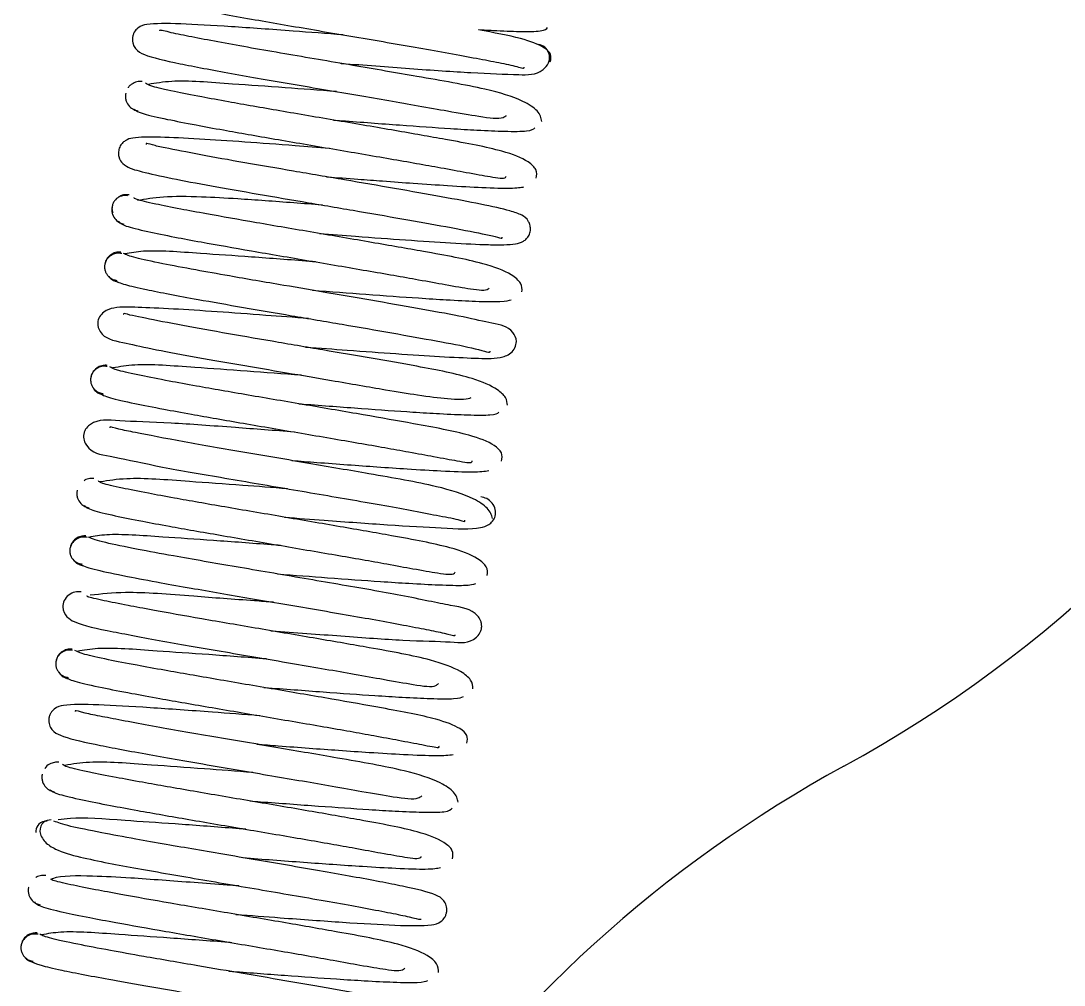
# Model space of a CAD drawing. Header units: millimetres. Extents: x 6622 to 532820, y 3370 to 359312.
# Drawn here: x 462663.34 to 462703.48, y 313428.21 to 313465.32 of the extents above; entities that cross this region are included whole.
import ezdxf

# ---------------------------------------------------------------- set-up
doc = ezdxf.new("R2010")
doc.units = ezdxf.units.MM

# ---------------------------------------------------------------- blocks, each defined once
blk = doc.blocks.new('A$C6F3A12F4')
at = {"color": 2, "linetype": 'Continuous', "lineweight": 25}
for centre, start, end in [((1144.7, 1371), 28.6854, 90), ((1232.427, 1419), 208.6854, 235.7792)]:
    blk.add_arc(centre, 50, start, end, dxfattribs=at)
for points, knots in [([(1161.456, 1383.707), (1161.358, 1383.731), (1161.172, 1383.778), (1160.846, 1383.421), (1160.539, 1382.624), (1160.333, 1381.527), (1160.223, 1380.942)], [0, 0, 0, 0, 0.189702, 0.362444, 0.65947, 1, 1, 1, 1]), ([(1161.513, 1375.638), (1161.514, 1375.651), (1161.58, 1376.537), (1161.72, 1378.375), (1161.896, 1380.89), (1161.941, 1382.262), (1161.975, 1383.251), (1161.556, 1383.63), (1161.333, 1383.687), (1161.159, 1383.674), (1161.006, 1383.606), (1160.853, 1383.466), (1160.814, 1383.339), (1160.788, 1383.256)], [0, 0, 0, 0, 0.003313, 0.219376, 0.442734, 0.691376, 0.835744, 0.878193, 0.900084, 0.921812, 0.942902, 0.963016, 1, 1, 1, 1]), ([(1160.215, 1380.953), (1160.226, 1381.14), (1160.262, 1381.753), (1160.294, 1382.625), (1160.287, 1383.485), (1160.188, 1383.562), (1160.134, 1383.604)], [0, 0, 0, 0, 0.1071839, 0.3515873, 0.6483955, 1, 1, 1, 1]), ([(1163.754, 1383.388), (1163.619, 1383.358), (1163.364, 1383.299), (1162.877, 1382.566), (1162.448, 1381.083), (1162.061, 1378.819), (1161.589, 1376.086), (1161.134, 1373.406), (1160.773, 1371.345), (1160.51, 1369.97), (1160.353, 1369.163), (1160.217, 1368.685), (1160.256, 1368.672), (1160.268, 1368.668)], [0, 0, 0, 0, 0.071719, 0.136005, 0.242928, 0.387664, 0.505541, 0.627743, 0.754869, 0.821715, 0.892887, 0.967938, 1, 1, 1, 1]), ([(1165.932, 1383.162), (1165.824, 1383.183), (1165.618, 1383.224), (1165.224, 1382.816), (1164.826, 1381.768), (1164.495, 1379.969), (1164.103, 1377.753), (1163.724, 1375.524), (1163.343, 1373.292), (1163.035, 1371.527), (1162.787, 1370.178), (1162.581, 1369.129), (1162.385, 1368.265), (1162.314, 1368.178), (1162.276, 1368.132)], [0, 0, 0, 0, 0.0566436, 0.1082629, 0.1965859, 0.3235664, 0.4157455, 0.5103899, 0.6049505, 0.6968743, 0.7527273, 0.8228353, 0.9069509, 1, 1, 1, 1]), ([(1163.697, 1375.369), (1163.705, 1375.473), (1163.769, 1376.33), (1163.891, 1377.936), (1164.012, 1379.67), (1164.092, 1381.004), (1164.136, 1382.063), (1164.135, 1382.964), (1164.046, 1383.063), (1163.997, 1383.117)], [0, 0, 0, 0, 0.025321, 0.208045, 0.386086, 0.49494, 0.632906, 0.800861, 1, 1, 1, 1]), ([(1168.064, 1374.828), (1168.099, 1375.293), (1168.186, 1376.438), (1168.315, 1378.201), (1168.433, 1379.968), (1168.494, 1381.178), (1168.5, 1381.946), (1168.473, 1382.359), (1168.408, 1382.618), (1168.279, 1382.791), (1168.164, 1382.878), (1168.047, 1382.924), (1167.916, 1382.952), (1167.738, 1382.938), (1167.482, 1382.821), (1167.33, 1382.576), (1167.166, 1382.104), (1166.945, 1381.11), (1166.658, 1379.587), (1166.337, 1377.769), (1166, 1375.802), (1165.661, 1373.81), (1165.331, 1371.897), (1165.023, 1370.171), (1164.792, 1369.017), (1164.662, 1368.386), (1164.574, 1368.149), (1164.621, 1368.158), (1164.632, 1368.16)], [0, 0, 0, 0, 0.040878, 0.100572, 0.161858, 0.227183, 0.262169, 0.298039, 0.326947, 0.338155, 0.347336, 0.351259, 0.354801, 0.361858, 0.37017, 0.39911, 0.4402, 0.506051, 0.568706, 0.629388, 0.688419, 0.746866, 0.805268, 0.865449, 0.929248, 0.961692, 0.990803, 1, 1, 1, 1]), ([(1158.948, 1368.273), (1159.008, 1368.401), (1159.117, 1368.636), (1159.367, 1369.813), (1159.608, 1371.082), (1159.886, 1372.637), (1160.232, 1374.645), (1160.662, 1377.176), (1161.084, 1379.635), (1161.418, 1381.379), (1161.593, 1382.306), (1161.729, 1382.707), (1161.676, 1382.707), (1161.667, 1382.707)], [0, 0, 0, 0, 0.121813, 0.223619, 0.305659, 0.368265, 0.480557, 0.596657, 0.716847, 0.843404, 0.912492, 0.985034, 1, 1, 1, 1]), ([(1165.88, 1375.099), (1165.911, 1375.505), (1165.966, 1376.236), (1166.05, 1377.359), (1166.136, 1378.544), (1166.226, 1379.878), (1166.299, 1381.199), (1166.335, 1382.331), (1166.289, 1382.569), (1166.264, 1382.696)], [0, 0, 0, 0, 0.105815, 0.190744, 0.3011, 0.437049, 0.598705, 0.786265, 1, 1, 1, 1]), ([(1170.312, 1382.618), (1170.201, 1382.623), (1169.988, 1382.633), (1169.568, 1382.157), (1169.147, 1381.008), (1168.806, 1379.121), (1168.407, 1376.847), (1168.025, 1374.602), (1167.647, 1372.387), (1167.344, 1370.667), (1167.105, 1369.38), (1166.91, 1368.415), (1166.743, 1367.703), (1166.697, 1367.696), (1166.676, 1367.693)], [0, 0, 0, 0, 0.0578701, 0.1106559, 0.2009019, 0.3304043, 0.4243293, 0.5207553, 0.6171076, 0.710775, 0.7676276, 0.8389082, 0.9242028, 1, 1, 1, 1]), ([(1172.431, 1374.294), (1172.472, 1374.833), (1172.563, 1376.036), (1172.693, 1377.827), (1172.809, 1379.545), (1172.862, 1380.874), (1172.898, 1381.603), (1172.745, 1382.136), (1172.473, 1382.366), (1172.138, 1382.436), (1171.62, 1382.148), (1171.563, 1381.59), (1171.279, 1380.438), (1170.998, 1378.891), (1170.679, 1377.093), (1170.363, 1375.244), (1170.032, 1373.293), (1169.728, 1371.529), (1169.447, 1369.957), (1169.205, 1368.678), (1168.975, 1367.602), (1168.881, 1367.394), (1168.831, 1367.284)], [0, 0, 0, 0, 0.045725, 0.102034, 0.160452, 0.222105, 0.281295, 0.308577, 0.322045, 0.335075, 0.35883, 0.430658, 0.491683, 0.552591, 0.610089, 0.663873, 0.713771, 0.776815, 0.820628, 0.872499, 0.932331, 1, 1, 1, 1]), ([(1170.247, 1374.562), (1170.3, 1375.256), (1170.409, 1376.692), (1170.533, 1378.428), (1170.622, 1379.829), (1170.678, 1380.957), (1170.698, 1381.945), (1170.641, 1382.115), (1170.61, 1382.207)], [0, 0, 0, 0, 0.1749351, 0.3618005, 0.4758176, 0.6199192, 0.794456, 1, 1, 1, 1]), ([(1160.419, 1375.745), (1160.369, 1375.096), (1160.253, 1373.567), (1160.093, 1371.321), (1159.977, 1369.321), (1159.977, 1368.342), (1160.068, 1367.924), (1160.267, 1367.725), (1160.413, 1367.654), (1160.546, 1367.625), (1160.671, 1367.628), (1160.825, 1367.665), (1161.051, 1367.812), (1161.253, 1368.225), (1161.505, 1369.279), (1161.887, 1371.326), (1162.31, 1373.759), (1162.741, 1376.294), (1163.09, 1378.334), (1163.374, 1379.909), (1163.576, 1381.099), (1163.68, 1381.813), (1163.546, 1381.987), (1163.517, 1382.025)], [0, 0, 0, 0, 0.05821, 0.136995, 0.219352, 0.307503, 0.341062, 0.352706, 0.357598, 0.362081, 0.366839, 0.372268, 0.385463, 0.422361, 0.512658, 0.594865, 0.673327, 0.749228, 0.822505, 0.863177, 0.916405, 0.981461, 1, 1, 1, 1]), ([(1163.281, 1367.694), (1163.333, 1367.77), (1163.429, 1367.909), (1163.649, 1368.861), (1163.865, 1369.959), (1164.117, 1371.331), (1164.426, 1373.1), (1164.808, 1375.34), (1165.126, 1377.207), (1165.364, 1378.571), (1165.544, 1379.579), (1165.734, 1380.592), (1165.891, 1381.493), (1165.974, 1381.976), (1165.875, 1382.003), (1165.858, 1382.007)], [0, 0, 0, 0, 0.110937, 0.205079, 0.282761, 0.344224, 0.444906, 0.548257, 0.651525, 0.702055, 0.75222, 0.813488, 0.890387, 0.981861, 1, 1, 1, 1]), ([(1164.786, 1375.209), (1164.752, 1374.768), (1164.667, 1373.647), (1164.538, 1371.896), (1164.418, 1370.103), (1164.342, 1368.575), (1164.347, 1367.784), (1164.439, 1367.416), (1164.577, 1367.241), (1164.709, 1367.142), (1164.926, 1367.081), (1165.208, 1367.116), (1165.52, 1367.38), (1165.645, 1367.831), (1165.904, 1368.911), (1166.18, 1370.395), (1166.499, 1372.191), (1166.834, 1374.146), (1167.172, 1376.135), (1167.502, 1378.05), (1167.811, 1379.785), (1168.043, 1380.952), (1168.177, 1381.61), (1168.268, 1381.861), (1168.218, 1381.858), (1168.205, 1381.857)], [0, 0, 0, 0, 0.03879, 0.098735, 0.160429, 0.227376, 0.300723, 0.329187, 0.339779, 0.348318, 0.355386, 0.362857, 0.382301, 0.441302, 0.505006, 0.567031, 0.627513, 0.686476, 0.744907, 0.803287, 0.863312, 0.926705, 0.959078, 0.989024, 1, 1, 1, 1]), ([(1174.673, 1382.062), (1174.576, 1382.053), (1174.387, 1382.037), (1173.998, 1381.623), (1173.555, 1380.592), (1173.222, 1378.866), (1172.871, 1376.866), (1172.543, 1374.95), (1172.207, 1372.975), (1171.872, 1371.039), (1171.555, 1369.26), (1171.315, 1368.09), (1171.206, 1367.514), (1171.117, 1367.276), (1171.165, 1367.293), (1171.172, 1367.295)], [0, 0, 0, 0, 0.053545, 0.103164, 0.18996, 0.32123, 0.411449, 0.498762, 0.588428, 0.680745, 0.775905, 0.879306, 0.935161, 0.990738, 1, 1, 1, 1]), ([(1176.821, 1381.827), (1176.716, 1381.851), (1176.514, 1381.896), (1176.141, 1381.509), (1175.761, 1380.501), (1175.432, 1378.735), (1175.043, 1376.537), (1174.664, 1374.315), (1174.283, 1372.077), (1173.972, 1370.297), (1173.723, 1368.929), (1173.512, 1367.853), (1173.308, 1366.941), (1173.23, 1366.826), (1173.188, 1366.764)], [0, 0, 0, 0, 0.056223, 0.107532, 0.195503, 0.322, 0.413702, 0.507851, 0.601913, 0.693359, 0.74894, 0.818738, 0.902534, 1, 1, 1, 1]), ([(1174.615, 1374.029), (1174.62, 1374.089), (1174.68, 1374.899), (1174.799, 1376.468), (1174.922, 1378.218), (1175.005, 1379.568), (1175.053, 1380.643), (1175.058, 1381.56), (1174.982, 1381.674), (1174.941, 1381.735)], [0, 0, 0, 0, 0.014789, 0.199988, 0.380435, 0.490659, 0.630165, 0.799637, 1, 1, 1, 1]), ([(1167.587, 1367.094), (1167.645, 1367.14), (1167.75, 1367.223), (1167.968, 1368.105), (1168.181, 1369.15), (1168.427, 1370.472), (1168.73, 1372.195), (1169.11, 1374.418), (1169.43, 1376.299), (1169.671, 1377.691), (1169.855, 1378.731), (1170.051, 1379.786), (1170.211, 1380.752), (1170.279, 1381.264), (1170.169, 1381.35), (1170.154, 1381.362)], [0, 0, 0, 0, 0.11238, 0.207284, 0.28535, 0.34697, 0.447826, 0.55134, 0.654752, 0.705367, 0.7556, 0.81697, 0.893953, 0.985463, 1, 1, 1, 1]), ([(1169.876, 1366.947), (1169.923, 1367.046), (1170.01, 1367.232), (1170.247, 1368.271), (1170.547, 1369.844), (1170.9, 1371.852), (1171.228, 1373.765), (1171.564, 1375.739), (1171.894, 1377.665), (1172.218, 1379.436), (1172.462, 1380.782), (1172.671, 1381.411), (1172.605, 1381.401), (1172.597, 1381.4)], [0, 0, 0, 0, 0.096827, 0.181374, 0.313484, 0.405107, 0.493634, 0.584512, 0.677919, 0.773972, 0.87638, 0.985027, 1, 1, 1, 1]), ([(1179.027, 1381.489), (1178.898, 1381.447), (1178.652, 1381.368), (1178.176, 1380.657), (1177.733, 1379.202), (1177.357, 1377.001), (1176.908, 1374.41), (1176.481, 1371.894), (1176.069, 1369.512), (1175.75, 1367.88), (1175.595, 1367.076), (1175.473, 1366.738), (1175.531, 1366.76), (1175.541, 1366.764)], [0, 0, 0, 0, 0.06851, 0.130541, 0.234933, 0.379012, 0.490699, 0.606207, 0.726035, 0.851175, 0.917318, 0.984708, 1, 1, 1, 1]), ([(1176.799, 1373.762), (1176.823, 1374.084), (1176.908, 1375.21), (1177.023, 1376.75), (1177.131, 1378.341), (1177.208, 1379.651), (1177.255, 1380.889), (1177.212, 1381.18), (1177.188, 1381.338)], [0, 0, 0, 0, 0.085424, 0.298827, 0.418561, 0.575022, 0.76871, 1, 1, 1, 1]), ([(1181.222, 1381.284), (1181.112, 1381.295), (1180.902, 1381.316), (1180.494, 1380.865), (1180.083, 1379.753), (1179.744, 1377.893), (1179.347, 1375.637), (1178.966, 1373.396), (1178.587, 1371.174), (1178.282, 1369.438), (1178.04, 1368.128), (1177.841, 1367.132), (1177.663, 1366.368), (1177.608, 1366.336), (1177.581, 1366.32)], [0, 0, 0, 0, 0.0573852, 0.1098183, 0.1995916, 0.3283371, 0.4215639, 0.5172732, 0.6129092, 0.7058816, 0.7623458, 0.8331922, 0.9180661, 1, 1, 1, 1]), ([(1178.982, 1373.488), (1179.02, 1373.998), (1179.125, 1375.386), (1179.287, 1377.563), (1179.405, 1379.748), (1179.459, 1380.752), (1179.298, 1381.345), (1179.032, 1381.599), (1178.684, 1381.616), (1178.429, 1381.494), (1178.252, 1381.274), (1178.211, 1381.109), (1178.191, 1381.03)], [0, 0, 0, 0, 0.112613, 0.306787, 0.512077, 0.745349, 0.80826, 0.87414, 0.907966, 0.940869, 0.971669, 1, 1, 1, 1]), ([(1183.349, 1372.952), (1183.35, 1372.966), (1183.417, 1373.867), (1183.558, 1375.753), (1183.74, 1378.183), (1183.76, 1379.992), (1183.866, 1380.607), (1183.489, 1380.982), (1183.332, 1381.051), (1183.189, 1381.075), (1183.057, 1381.063), (1182.899, 1381.012), (1182.5, 1380.696), (1182.431, 1380.033), (1182.005, 1378.121), (1181.577, 1375.626), (1181.115, 1372.924), (1180.742, 1370.739), (1180.444, 1369.053), (1180.191, 1367.685), (1179.925, 1366.378), (1179.814, 1366.097), (1179.754, 1365.944)], [0, 0, 0, 0, 0.001153, 0.078194, 0.157834, 0.242169, 0.321992, 0.334402, 0.339512, 0.344061, 0.348783, 0.354123, 0.367223, 0.451993, 0.537578, 0.617264, 0.694041, 0.767993, 0.806789, 0.858016, 0.922501, 1, 1, 1, 1]), ([(1171.336, 1374.403), (1171.294, 1373.851), (1171.202, 1372.633), (1171.071, 1370.83), (1170.956, 1369.112), (1170.905, 1367.797), (1170.871, 1367.097), (1171.013, 1366.579), (1171.266, 1366.349), (1171.564, 1366.258), (1172.098, 1366.464), (1172.221, 1367.133), (1172.494, 1368.301), (1172.78, 1369.86), (1173.097, 1371.659), (1173.413, 1373.507), (1173.745, 1375.46), (1174.049, 1377.212), (1174.297, 1378.717), (1174.44, 1379.844), (1174.457, 1380.502), (1174.387, 1380.651), (1174.379, 1380.668)], [0, 0, 0, 0, 0.049902, 0.110016, 0.172539, 0.238737, 0.300671, 0.327894, 0.341369, 0.354972, 0.38143, 0.460948, 0.525855, 0.590353, 0.651452, 0.708676, 0.761776, 0.829165, 0.875781, 0.930366, 0.99226, 1, 1, 1, 1]), ([(1174.212, 1366.369), (1174.265, 1366.457), (1174.362, 1366.619), (1174.583, 1367.599), (1174.802, 1368.716), (1175.056, 1370.106), (1175.367, 1371.89), (1175.749, 1374.134), (1176.066, 1375.995), (1176.303, 1377.348), (1176.481, 1378.344), (1176.669, 1379.341), (1176.826, 1380.22), (1176.916, 1380.7), (1176.825, 1380.703), (1176.807, 1380.703)], [0, 0, 0, 0, 0.110355, 0.204105, 0.281521, 0.342809, 0.443244, 0.546343, 0.649362, 0.69977, 0.749811, 0.810861, 0.887415, 0.978425, 1, 1, 1, 1]), ([(1181.165, 1373.218), (1181.214, 1373.867), (1181.32, 1375.258), (1181.443, 1376.965), (1181.534, 1378.384), (1181.593, 1379.533), (1181.618, 1380.55), (1181.565, 1380.744), (1181.537, 1380.848)], [0, 0, 0, 0, 0.165452, 0.354682, 0.470102, 0.615905, 0.792372, 1, 1, 1, 1]), ([(1185.591, 1380.733), (1185.478, 1380.726), (1185.261, 1380.713), (1184.833, 1380.192), (1184.403, 1378.987), (1184.055, 1377.043), (1183.652, 1374.734), (1183.269, 1372.48), (1182.893, 1370.281), (1182.593, 1368.59), (1182.359, 1367.347), (1182.175, 1366.442), (1182.03, 1365.832), (1182.009, 1365.872), (1182.001, 1365.889)], [0, 0, 0, 0, 0.058767, 0.112535, 0.204534, 0.336307, 0.431657, 0.529533, 0.627324, 0.722395, 0.780077, 0.852295, 0.938509, 1, 1, 1, 1]), ([(1187.675, 1380.493), (1187.575, 1380.515), (1187.384, 1380.557), (1187.048, 1380.19), (1186.696, 1379.234), (1186.371, 1377.507), (1185.984, 1375.33), (1185.606, 1373.116), (1185.224, 1370.873), (1184.912, 1369.079), (1184.66, 1367.689), (1184.446, 1366.587), (1184.236, 1365.636), (1184.153, 1365.492), (1184.109, 1365.414)], [0, 0, 0, 0, 0.055984, 0.107122, 0.195049, 0.321664, 0.41337, 0.507512, 0.601567, 0.693012, 0.748609, 0.818451, 0.902349, 1, 1, 1, 1]), ([(1175.704, 1373.871), (1175.646, 1373.098), (1175.517, 1371.384), (1175.336, 1368.961), (1175.284, 1366.969), (1175.189, 1366.295), (1175.501, 1365.889), (1175.642, 1365.801), (1175.768, 1365.758), (1175.913, 1365.747), (1176.081, 1365.776), (1176.534, 1366.045), (1176.581, 1366.659), (1176.992, 1368.382), (1177.402, 1370.775), (1177.868, 1373.482), (1178.328, 1376.183), (1178.682, 1378.204), (1178.942, 1379.501), (1179.058, 1380.181), (1179.175, 1380.431), (1179.108, 1380.423), (1179.095, 1380.421)], [0, 0, 0, 0, 0.068704, 0.152341, 0.242736, 0.333052, 0.346942, 0.35258, 0.35755, 0.362334, 0.367694, 0.380636, 0.463069, 0.550885, 0.634463, 0.715321, 0.795487, 0.877959, 0.922663, 0.969609, 0.994249, 1, 1, 1, 1]), ([(1185.533, 1372.688), (1185.534, 1372.7), (1185.59, 1373.461), (1185.707, 1374.989), (1185.832, 1376.755), (1185.917, 1378.124), (1185.968, 1379.217), (1185.98, 1380.159), (1185.913, 1380.292), (1185.876, 1380.364)], [0, 0, 0, 0, 0.003031, 0.190808, 0.373763, 0.485443, 0.62665, 0.797927, 1, 1, 1, 1]), ([(1189.948, 1380.168), (1189.821, 1380.135), (1189.577, 1380.073), (1189.109, 1379.39), (1188.672, 1377.968), (1188.297, 1375.793), (1187.851, 1373.214), (1187.423, 1370.695), (1187.008, 1368.289), (1186.684, 1366.617), (1186.522, 1365.771), (1186.396, 1365.409), (1186.453, 1365.427), (1186.464, 1365.431)], [0, 0, 0, 0, 0.068027, 0.129753, 0.233738, 0.377077, 0.488026, 0.60277, 0.721789, 0.846638, 0.913673, 0.982706, 1, 1, 1, 1]), ([(1178.534, 1365.783), (1178.588, 1365.839), (1178.687, 1365.941), (1178.904, 1366.845), (1179.118, 1367.908), (1179.365, 1369.247), (1179.671, 1370.987), (1180.051, 1373.217), (1180.371, 1375.093), (1180.611, 1376.476), (1180.793, 1377.504), (1180.987, 1378.542), (1181.144, 1379.481), (1181.213, 1379.972), (1181.106, 1380.042), (1181.092, 1380.052)], [0, 0, 0, 0, 0.111988, 0.206792, 0.284913, 0.346655, 0.447783, 0.551585, 0.655288, 0.706041, 0.75641, 0.817885, 0.894909, 0.986373, 1, 1, 1, 1]), ([(1180.805, 1365.623), (1180.866, 1365.779), (1180.98, 1366.065), (1181.235, 1367.293), (1181.479, 1368.594), (1181.76, 1370.172), (1182.106, 1372.188), (1182.533, 1374.698), (1182.948, 1377.107), (1183.269, 1378.785), (1183.442, 1379.662), (1183.564, 1380.05), (1183.52, 1380.046), (1183.508, 1380.046)], [0, 0, 0, 0, 0.121198, 0.222728, 0.304774, 0.36755, 0.479473, 0.595177, 0.71498, 0.840092, 0.90676, 0.975568, 1, 1, 1, 1]), ([(1187.717, 1372.421), (1187.737, 1372.695), (1187.819, 1373.771), (1187.931, 1375.273), (1188.041, 1376.881), (1188.121, 1378.213), (1188.172, 1379.484), (1188.134, 1379.803), (1188.113, 1379.977)], [0, 0, 0, 0, 0.073656, 0.289918, 0.411251, 0.569753, 0.765898, 1, 1, 1, 1]), ([(1192.125, 1379.95), (1192.017, 1379.966), (1191.81, 1379.997), (1191.418, 1379.571), (1191.019, 1378.499), (1190.684, 1376.673), (1190.289, 1374.436), (1189.909, 1372.202), (1189.529, 1369.972), (1189.222, 1368.219), (1188.976, 1366.886), (1188.773, 1365.858), (1188.585, 1365.038), (1188.521, 1364.976), (1188.488, 1364.944)], [0, 0, 0, 0, 0.056897, 0.108958, 0.198228, 0.326212, 0.418757, 0.513763, 0.608696, 0.700986, 0.757063, 0.827466, 0.911894, 1, 1, 1, 1]), ([(1189.9, 1372.151), (1189.911, 1372.289), (1189.977, 1373.179), (1190.101, 1374.812), (1190.22, 1376.533), (1190.299, 1377.855), (1190.34, 1378.9), (1190.334, 1379.788), (1190.233, 1379.881), (1190.178, 1379.931)], [0, 0, 0, 0, 0.032996, 0.214199, 0.390736, 0.498634, 0.635418, 0.802066, 1, 1, 1, 1]), ([(1194.267, 1371.61), (1194.31, 1372.183), (1194.42, 1373.633), (1194.579, 1375.837), (1194.703, 1377.909), (1194.712, 1378.982), (1194.616, 1379.427), (1194.428, 1379.624), (1194.287, 1379.696), (1194.165, 1379.728), (1194.03, 1379.731), (1193.873, 1379.697), (1193.634, 1379.552), (1193.444, 1379.162), (1193.205, 1378.201), (1192.833, 1376.224), (1192.413, 1373.817), (1191.982, 1371.279), (1191.629, 1369.225), (1191.345, 1367.617), (1191.101, 1366.301), (1190.846, 1365.057), (1190.737, 1364.767), (1190.678, 1364.609)], [0, 0, 0, 0, 0.048827, 0.123383, 0.201511, 0.287138, 0.32177, 0.334094, 0.339181, 0.343668, 0.347965, 0.352701, 0.364008, 0.396293, 0.480099, 0.558278, 0.633097, 0.705344, 0.775072, 0.813558, 0.8639, 0.92611, 1, 1, 1, 1]), ([(1181.848, 1365.66), (1181.848, 1365.58), (1181.849, 1365.412), (1181.967, 1365.159), (1182.185, 1364.981), (1182.526, 1364.914), (1182.847, 1365.099), (1183.148, 1365.644), (1183.341, 1366.649), (1183.759, 1368.828), (1184.185, 1371.309), (1184.619, 1373.859), (1184.966, 1375.884), (1185.246, 1377.427), (1185.442, 1378.57), (1185.544, 1379.232), (1185.413, 1379.372), (1185.386, 1379.401)], [0, 0, 0, 0, 0.0163, 0.034171, 0.053346, 0.073102, 0.111747, 0.149085, 0.289001, 0.410898, 0.525855, 0.63702, 0.744329, 0.803593, 0.881026, 0.975546, 1, 1, 1, 1]), ([(1185.143, 1365.044), (1185.196, 1365.146), (1185.295, 1365.334), (1185.519, 1366.344), (1185.74, 1367.483), (1185.996, 1368.892), (1186.309, 1370.69), (1186.691, 1372.939), (1187.008, 1374.793), (1187.243, 1376.134), (1187.42, 1377.116), (1187.606, 1378.098), (1187.77, 1378.965), (1187.875, 1379.469), (1187.81, 1379.433), (1187.792, 1379.424)], [0, 0, 0, 0, 0.108864, 0.201432, 0.277917, 0.338498, 0.437803, 0.539745, 0.641609, 0.691453, 0.740928, 0.801223, 0.876795, 0.966696, 1, 1, 1, 1]), ([(1192.083, 1371.88), (1192.113, 1372.267), (1192.203, 1373.465), (1192.321, 1375.057), (1192.427, 1376.628), (1192.499, 1377.909), (1192.54, 1379.104), (1192.49, 1379.353), (1192.463, 1379.489)], [0, 0, 0, 0, 0.100309, 0.310544, 0.427852, 0.581484, 0.77203, 1, 1, 1, 1]), ([(1196.505, 1379.403), (1196.393, 1379.404), (1196.179, 1379.405), (1195.762, 1378.911), (1195.341, 1377.743), (1194.996, 1375.829), (1194.594, 1373.538), (1194.212, 1371.289), (1193.835, 1369.08), (1193.533, 1367.369), (1193.296, 1366.1), (1193.105, 1365.156), (1192.947, 1364.487), (1192.911, 1364.502), (1192.894, 1364.508)], [0, 0, 0, 0, 0.0581437, 0.1114274, 0.2027208, 0.3333869, 0.4277841, 0.5246794, 0.6214944, 0.7156232, 0.772773, 0.8444175, 0.9301054, 1, 1, 1, 1]), ([(1198.634, 1371.077), (1198.677, 1371.646), (1198.771, 1372.879), (1198.902, 1374.689), (1199.016, 1376.395), (1199.065, 1377.704), (1199.104, 1378.414), (1198.931, 1378.953), (1198.632, 1379.169), (1198.29, 1379.207), (1197.81, 1378.88), (1197.758, 1378.346), (1197.471, 1377.16), (1197.188, 1375.599), (1196.868, 1373.79), (1196.551, 1371.936), (1196.219, 1369.986), (1195.916, 1368.228), (1195.638, 1366.669), (1195.397, 1365.407), (1195.17, 1364.354), (1195.079, 1364.167), (1195.031, 1364.067)], [0, 0, 0, 0, 0.048122, 0.104278, 0.16257, 0.22414, 0.282986, 0.310053, 0.323521, 0.33659, 0.360415, 0.432249, 0.493046, 0.553724, 0.611053, 0.664707, 0.714478, 0.777369, 0.821085, 0.872827, 0.93251, 1, 1, 1, 1]), ([(1196.451, 1371.345), (1196.505, 1372.067), (1196.616, 1373.53), (1196.741, 1375.283), (1196.828, 1376.672), (1196.883, 1377.787), (1196.9, 1378.757), (1196.84, 1378.914), (1196.808, 1378.999)], [0, 0, 0, 0, 0.180723, 0.366287, 0.479498, 0.622542, 0.795849, 1, 1, 1, 1]), ([(1186.622, 1372.53), (1186.575, 1371.917), (1186.462, 1370.424), (1186.302, 1368.193), (1186.182, 1366.153), (1186.179, 1365.138), (1186.27, 1364.71), (1186.467, 1364.511), (1186.612, 1364.44), (1186.744, 1364.409), (1186.87, 1364.411), (1187.024, 1364.446), (1187.252, 1364.591), (1187.452, 1364.994), (1187.698, 1366.014), (1188.075, 1368.022), (1188.496, 1370.44), (1188.927, 1372.974), (1189.276, 1375.021), (1189.561, 1376.606), (1189.765, 1377.809), (1189.865, 1378.531), (1189.731, 1378.724), (1189.702, 1378.767)], [0, 0, 0, 0, 0.055213, 0.134326, 0.21725, 0.307156, 0.34181, 0.353871, 0.3589, 0.363452, 0.368199, 0.373564, 0.386493, 0.422569, 0.511803, 0.594174, 0.673018, 0.749252, 0.822844, 0.863631, 0.916827, 0.98165, 1, 1, 1, 1]), ([(1189.474, 1364.465), (1189.526, 1364.533), (1189.623, 1364.659), (1189.84, 1365.591), (1190.056, 1366.673), (1190.306, 1368.033), (1190.614, 1369.79), (1190.995, 1372.026), (1191.314, 1373.897), (1191.553, 1375.268), (1191.733, 1376.284), (1191.924, 1377.304), (1192.078, 1378.213), (1192.15, 1378.686), (1192.046, 1378.738), (1192.033, 1378.745)], [0, 0, 0, 0, 0.111682, 0.206398, 0.284546, 0.346366, 0.447675, 0.551671, 0.65557, 0.706414, 0.756876, 0.818398, 0.895397, 0.986746, 1, 1, 1, 1]), ([(1190.623, 1364.503), (1190.639, 1364.395), (1190.671, 1364.171), (1191.073, 1364.005), (1191.499, 1364.238), (1191.84, 1364.782), (1192.055, 1365.564), (1192.355, 1366.982), (1192.702, 1368.974), (1193.161, 1371.651), (1193.618, 1374.338), (1193.972, 1376.337), (1194.219, 1377.611), (1194.368, 1378.331), (1194.465, 1378.694), (1194.456, 1378.735), (1194.454, 1378.746)], [0, 0, 0, 0, 0.038407, 0.079251, 0.120215, 0.159344, 0.232257, 0.29963, 0.421415, 0.538615, 0.656592, 0.778738, 0.842275, 0.907885, 0.975115, 1, 1, 1, 1]), ([(1193.772, 1363.861), (1193.832, 1363.901), (1193.943, 1363.975), (1194.16, 1364.842), (1194.373, 1365.876), (1194.617, 1367.184), (1194.919, 1368.897), (1195.298, 1371.114), (1195.619, 1372.998), (1195.861, 1374.395), (1196.045, 1375.441), (1196.241, 1376.502), (1196.402, 1377.479), (1196.463, 1377.991), (1196.352, 1378.094), (1196.338, 1378.107)], [0, 0, 0, 0, 0.112774, 0.20793, 0.28616, 0.347916, 0.449036, 0.552812, 0.656495, 0.707243, 0.757603, 0.818984, 0.895769, 0.986798, 1, 1, 1, 1]), ([(1196.074, 1363.721), (1196.12, 1363.813), (1196.206, 1363.987), (1196.441, 1365.006), (1196.739, 1366.562), (1197.09, 1368.557), (1197.417, 1370.467), (1197.753, 1372.441), (1198.085, 1374.375), (1198.412, 1376.166), (1198.66, 1377.544), (1198.875, 1378.194), (1198.808, 1378.183), (1198.8, 1378.181)], [0, 0, 0, 0, 0.096471, 0.180683, 0.312266, 0.403546, 0.49175, 0.582287, 0.675395, 0.771206, 0.874377, 0.985066, 1, 1, 1, 1]), ([(1162.602, 1375.479), (1162.551, 1374.813), (1162.444, 1373.406), (1162.295, 1371.2), (1162.139, 1369.344), (1162.279, 1368.525), (1162.327, 1368.243)], [0, 0, 0, 0, 0.224095, 0.474134, 0.818545, 1, 1, 1, 1]), ([(1166.969, 1374.939), (1166.941, 1374.57), (1166.857, 1373.458), (1166.736, 1371.862), (1166.648, 1370.179), (1166.625, 1368.782), (1166.743, 1368.135), (1166.799, 1367.829)], [0, 0, 0, 0, 0.13016, 0.392168, 0.57651, 0.79926, 1, 1, 1, 1]), ([(1169.152, 1374.669), (1169.147, 1374.596), (1169.085, 1373.773), (1168.963, 1372.189), (1168.818, 1369.974), (1168.68, 1368.26), (1168.809, 1367.563), (1168.85, 1367.34)], [0, 0, 0, 0, 0.024023, 0.271134, 0.51186, 0.843708, 1, 1, 1, 1]), ([(1173.52, 1374.135), (1173.466, 1373.428), (1173.355, 1371.978), (1173.205, 1369.749), (1173.054, 1367.929), (1173.191, 1367.144), (1173.237, 1366.878)], [0, 0, 0, 0, 0.236215, 0.483959, 0.825767, 1, 1, 1, 1]), ([(1177.887, 1373.599), (1177.843, 1373.019), (1177.742, 1371.696), (1177.594, 1369.534), (1177.431, 1367.597), (1177.572, 1366.714), (1177.623, 1366.393)], [0, 0, 0, 0, 0.1979425, 0.4512454, 0.8010317, 1, 1, 1, 1]), ([(1180.07, 1373.328), (1180.061, 1373.21), (1179.996, 1372.34), (1179.872, 1370.719), (1179.728, 1368.522), (1179.598, 1366.837), (1179.718, 1366.169), (1179.757, 1365.954)], [0, 0, 0, 0, 0.038231, 0.281166, 0.517834, 0.844491, 1, 1, 1, 1]), ([(1182.254, 1373.059), (1182.235, 1372.813), (1182.156, 1371.762), (1182.013, 1369.723), (1181.818, 1367.509), (1181.939, 1366.435), (1181.987, 1366.005)], [0, 0, 0, 0, 0.088559, 0.377564, 0.750665, 1, 1, 1, 1]), ([(1184.438, 1372.795), (1184.38, 1372.041), (1184.266, 1370.544), (1184.115, 1368.29), (1183.969, 1366.508), (1184.102, 1365.757), (1184.146, 1365.508)], [0, 0, 0, 0, 0.249193, 0.49408, 0.832454, 1, 1, 1, 1]), ([(1188.805, 1372.262), (1188.757, 1371.632), (1188.652, 1370.26), (1188.504, 1368.068), (1188.346, 1366.174), (1188.483, 1365.33), (1188.532, 1365.032)], [0, 0, 0, 0, 0.212735, 0.46365, 0.810693, 1, 1, 1, 1]), ([(1190.988, 1371.989), (1190.976, 1371.822), (1190.907, 1370.901), (1190.78, 1369.239), (1190.639, 1367.068), (1190.52, 1365.5), (1190.606, 1364.92), (1190.628, 1364.771)], [0, 0, 0, 0, 0.055375, 0.304892, 0.547974, 0.88364, 1, 1, 1, 1]), ([(1193.172, 1371.719), (1193.161, 1371.572), (1193.086, 1370.575), (1192.977, 1369.116), (1192.855, 1367.413), (1192.782, 1365.942), (1192.772, 1364.888), (1192.901, 1364.534), (1192.906, 1364.522)], [0, 0, 0, 0, 0.051233, 0.349204, 0.507103, 0.717512, 0.99007, 1, 1, 1, 1]), ([(1195.356, 1371.451), (1195.352, 1371.409), (1195.293, 1370.618), (1195.173, 1369.059), (1195.025, 1366.827), (1194.885, 1365.081), (1195.012, 1364.365), (1195.053, 1364.13)], [0, 0, 0, 0, 0.013951, 0.261881, 0.503429, 0.837639, 1, 1, 1, 1]), ([(1162.215, 1368.008), (1162.213, 1367.955), (1162.208, 1367.837), (1162.263, 1367.677), (1162.351, 1367.555), (1162.411, 1367.491), (1162.451, 1367.469), (1162.454, 1367.467)], [0, 0, 0, 0, 0.2709294, 0.5957519, 0.782096, 0.9835723, 1, 1, 1, 1]), ([(1162.659, 1367.378), (1162.671, 1367.374), (1162.729, 1367.357), (1162.836, 1367.36), (1163.008, 1367.396), (1163.18, 1367.506), (1163.302, 1367.676), (1163.332, 1367.788), (1163.345, 1367.84)], [0, 0, 0, 0, 0.038242, 0.177793, 0.315907, 0.575334, 0.803823, 1, 1, 1, 1]), ([(1166.57, 1367.506), (1166.569, 1367.451), (1166.566, 1367.332), (1166.597, 1367.19), (1166.648, 1367.131), (1166.653, 1367.126)], [0, 0, 0, 0, 0.4328356, 0.9461643, 1, 1, 1, 1]), ([(1166.609, 1367.452), (1166.603, 1367.401), (1166.591, 1367.29), (1166.647, 1367.1), (1166.771, 1366.954), (1166.919, 1366.874), (1167.048, 1366.844), (1167.166, 1366.842), (1167.235, 1366.864), (1167.26, 1366.872)], [0, 0, 0, 0, 0.16691, 0.360775, 0.580609, 0.697723, 0.816091, 0.932786, 1, 1, 1, 1]), ([(1167.004, 1366.86), (1167.02, 1366.854), (1167.081, 1366.834), (1167.191, 1366.835), (1167.363, 1366.867), (1167.535, 1366.972), (1167.657, 1367.137), (1167.686, 1367.246), (1167.7, 1367.296)], [0, 0, 0, 0, 0.048071, 0.185404, 0.321452, 0.577438, 0.803988, 1, 1, 1, 1]), ([(1168.832, 1367.228), (1168.826, 1367.172), (1168.812, 1367.051), (1168.867, 1366.846), (1168.989, 1366.687), (1169.135, 1366.598), (1169.264, 1366.559), (1169.397, 1366.555), (1169.524, 1366.584), (1169.634, 1366.639), (1169.746, 1366.733), (1169.837, 1366.869), (1169.858, 1366.981), (1169.867, 1367.033)], [0, 0, 0, 0, 0.10677, 0.230578, 0.370881, 0.445626, 0.521137, 0.595626, 0.667329, 0.734926, 0.797639, 0.907522, 1, 1, 1, 1]), ([(1168.783, 1367.186), (1168.781, 1367.134), (1168.777, 1367.02), (1168.833, 1366.864), (1168.92, 1366.743), (1169.015, 1366.659), (1169.118, 1366.6), (1169.191, 1366.584), (1169.221, 1366.578)], [0, 0, 0, 0, 0.2024479, 0.4446742, 0.583388, 0.7331558, 0.8921856, 1, 1, 1, 1]), ([(1169.715, 1366.713), (1169.727, 1366.719), (1169.8, 1366.765), (1169.873, 1366.898), (1169.905, 1367.014), (1169.92, 1367.068)], [0, 0, 0, 0, 0.08812, 0.578891, 1, 1, 1, 1]), ([(1173.137, 1366.66), (1173.135, 1366.607), (1173.131, 1366.49), (1173.187, 1366.332), (1173.273, 1366.209), (1173.367, 1366.123), (1173.479, 1366.058), (1173.561, 1366.039), (1173.599, 1366.031)], [0, 0, 0, 0, 0.1960602, 0.4308322, 0.5653178, 0.7104818, 0.8645302, 1, 1, 1, 1]), ([(1173.18, 1366.663), (1173.174, 1366.609), (1173.162, 1366.492), (1173.218, 1366.294), (1173.341, 1366.141), (1173.488, 1366.056), (1173.617, 1366.02), (1173.751, 1366.018), (1173.878, 1366.05), (1173.989, 1366.107), (1174.101, 1366.203), (1174.192, 1366.342), (1174.214, 1366.457), (1174.224, 1366.509)], [0, 0, 0, 0, 0.105317, 0.228245, 0.368345, 0.44326, 0.519118, 0.594052, 0.66624, 0.734297, 0.797404, 0.907705, 1, 1, 1, 1]), ([(1173.992, 1366.116), (1174.029, 1366.136), (1174.131, 1366.191), (1174.224, 1366.34), (1174.255, 1366.453), (1174.269, 1366.505)], [0, 0, 0, 0, 0.239909, 0.649494, 1, 1, 1, 1]), ([(1177.492, 1366.152), (1177.491, 1366.098), (1177.488, 1365.979), (1177.52, 1365.836), (1177.574, 1365.777), (1177.58, 1365.77)], [0, 0, 0, 0, 0.424728, 0.930084, 1, 1, 1, 1]), ([(1177.942, 1365.508), (1177.952, 1365.504), (1178.008, 1365.487), (1178.113, 1365.489), (1178.285, 1365.522), (1178.457, 1365.629), (1178.578, 1365.796), (1178.608, 1365.906), (1178.621, 1365.957)], [0, 0, 0, 0, 0.0334565, 0.1745889, 0.3138989, 0.5745259, 0.8033882, 1, 1, 1, 1]), ([(1179.704, 1365.844), (1179.703, 1365.793), (1179.699, 1365.68), (1179.769, 1365.486), (1179.904, 1365.341), (1180.038, 1365.265), (1180.107, 1365.25), (1180.133, 1365.245)], [0, 0, 0, 0, 0.207744, 0.454731, 0.745822, 0.906529, 1, 1, 1, 1]), ([(1179.758, 1365.901), (1179.751, 1365.844), (1179.737, 1365.722), (1179.791, 1365.514), (1179.913, 1365.353), (1180.059, 1365.262), (1180.187, 1365.222), (1180.32, 1365.217), (1180.484, 1365.253), (1180.646, 1365.359), (1180.758, 1365.529), (1180.778, 1365.64), (1180.788, 1365.691)], [0, 0, 0, 0, 0.106698, 0.229759, 0.368935, 0.44313, 0.51822, 0.592402, 0.664023, 0.794122, 0.905348, 1, 1, 1, 1]), ([(1180.65, 1365.387), (1180.658, 1365.392), (1180.728, 1365.437), (1180.798, 1365.57), (1180.831, 1365.687), (1180.846, 1365.741)], [0, 0, 0, 0, 0.064981, 0.567885, 1, 1, 1, 1]), ([(1184.06, 1365.314), (1184.058, 1365.261), (1184.054, 1365.146), (1184.11, 1364.988), (1184.196, 1364.866), (1184.291, 1364.781), (1184.401, 1364.717), (1184.482, 1364.7), (1184.519, 1364.692)], [0, 0, 0, 0, 0.197941, 0.434468, 0.569681, 0.715428, 0.869786, 1, 1, 1, 1]), ([(1184.105, 1365.331), (1184.099, 1365.277), (1184.086, 1365.158), (1184.143, 1364.958), (1184.266, 1364.803), (1184.412, 1364.716), (1184.541, 1364.679), (1184.675, 1364.676), (1184.802, 1364.707), (1184.912, 1364.763), (1185.024, 1364.858), (1185.115, 1364.996), (1185.137, 1365.11), (1185.147, 1365.162)], [0, 0, 0, 0, 0.104251, 0.226007, 0.365148, 0.439778, 0.515544, 0.590547, 0.662974, 0.731402, 0.794964, 0.906401, 1, 1, 1, 1]), ([(1184.946, 1364.798), (1184.973, 1364.813), (1185.063, 1364.864), (1185.148, 1365.006), (1185.179, 1365.12), (1185.194, 1365.173)], [0, 0, 0, 0, 0.186256, 0.62525, 1, 1, 1, 1]), ([(1188.414, 1364.799), (1188.412, 1364.744), (1188.408, 1364.625), (1188.479, 1364.428), (1188.576, 1364.297), (1188.65, 1364.255), (1188.652, 1364.254)], [0, 0, 0, 0, 0.275101, 0.602803, 0.988986, 1, 1, 1, 1]), ([(1188.874, 1364.159), (1188.882, 1364.156), (1188.934, 1364.14), (1189.037, 1364.144), (1189.208, 1364.179), (1189.379, 1364.287), (1189.502, 1364.456), (1189.531, 1364.568), (1189.544, 1364.619)], [0, 0, 0, 0, 0.024479, 0.168382, 0.309936, 0.573456, 0.803459, 1, 1, 1, 1]), ([(1190.677, 1364.345), (1190.679, 1364.327), (1190.701, 1364.123), (1190.848, 1363.945), (1191.025, 1363.922), (1191.117, 1363.91)], [0, 0, 0, 0, 0.0422546, 0.4994544, 1, 1, 1, 1]), ([(1192.77, 1364.3), (1192.769, 1364.245), (1192.767, 1364.124), (1192.797, 1363.98), (1192.849, 1363.922), (1192.853, 1363.917)], [0, 0, 0, 0, 0.437322, 0.951613, 1, 1, 1, 1]), ([(1193.218, 1363.642), (1193.23, 1363.638), (1193.287, 1363.62), (1193.393, 1363.62), (1193.565, 1363.652), (1193.736, 1363.756), (1193.858, 1363.921), (1193.887, 1364.029), (1193.901, 1364.079)], [0, 0, 0, 0, 0.036436, 0.177546, 0.316527, 0.575828, 0.803521, 1, 1, 1, 1]), ([(1194.982, 1363.97), (1194.981, 1363.917), (1194.977, 1363.803), (1195.047, 1363.607), (1195.181, 1363.46), (1195.326, 1363.378), (1195.408, 1363.361), (1195.446, 1363.353)], [0, 0, 0, 0, 0.198953, 0.435863, 0.714777, 0.868388, 1, 1, 1, 1]), ([(1195.031, 1364.002), (1195.025, 1363.947), (1195.012, 1363.827), (1195.068, 1363.624), (1195.191, 1363.468), (1195.338, 1363.379), (1195.466, 1363.341), (1195.6, 1363.337), (1195.727, 1363.366), (1195.837, 1363.422), (1195.948, 1363.515), (1196.039, 1363.652), (1196.06, 1363.764), (1196.069, 1363.816)], [0, 0, 0, 0, 0.103368, 0.22402, 0.362161, 0.436458, 0.512038, 0.587015, 0.659596, 0.728333, 0.792313, 0.904931, 1, 1, 1, 1]), ([(1195.907, 1363.486), (1195.921, 1363.495), (1195.998, 1363.541), (1196.073, 1363.675), (1196.105, 1363.79), (1196.119, 1363.843)], [0, 0, 0, 0, 0.109682, 0.590252, 1, 1, 1, 1])]:
    blk.add_open_spline(points, degree=3, knots=knots, dxfattribs=at)

msp = doc.modelspace()

# ---------------------------------------------------------------- block references
at = {"color": 0, "rotation": 270}
msp.add_blockref('A$C6F3A12F4', (461300, 314625.198), dxfattribs=at)

doc.saveas('drawing.dxf')
